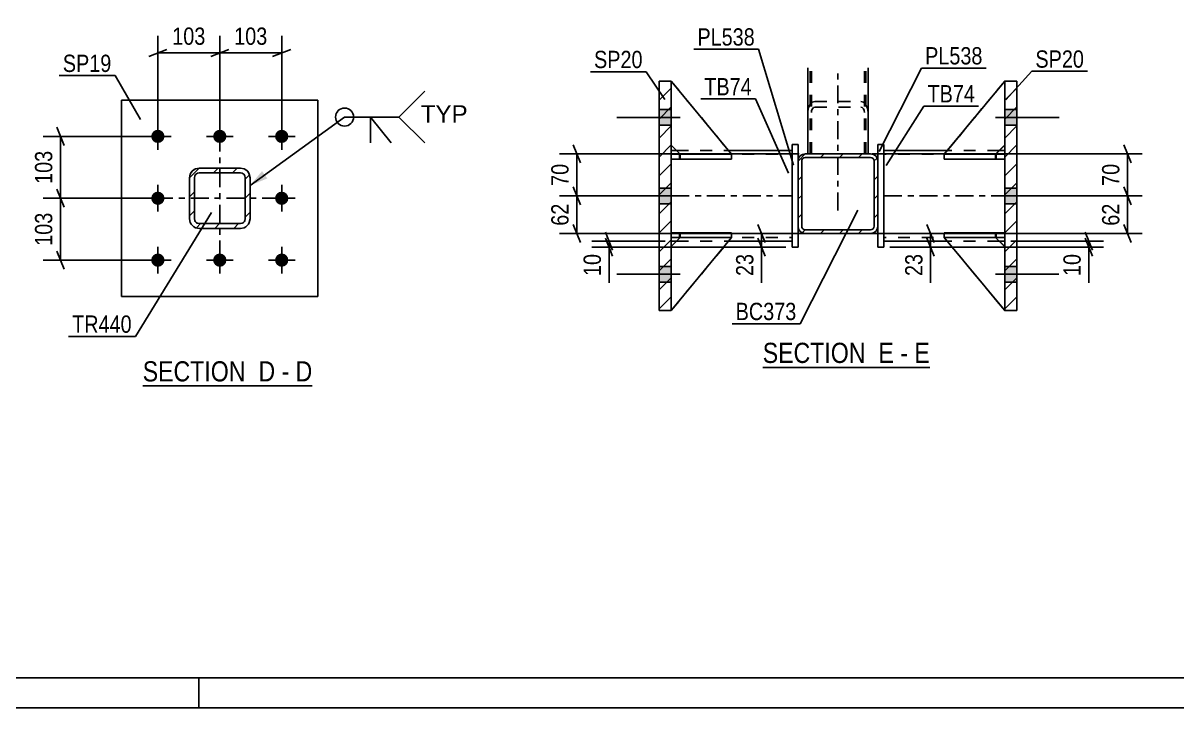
# Model space of a CAD drawing. Header units: millimetres. Extents: x -86 to 755, y -421 to 173.
# Drawn here: x 95.8 to 286.8, y -420.5 to -307.1 of the extents above; entities that cross this region are included whole.
import ezdxf

# ---------------------------------------------------------------- set-up
doc = ezdxf.new("R2010")
doc.units = ezdxf.units.MM
doc.linetypes.add('DXK_LINE_DOT2', pattern=[3.9198, 1.9599, -1.9599])
doc.linetypes.add('DXK_LINE_DOT3', pattern=[5.9187, 2.979, -0.9799, 0.9799, -0.9799])
doc.styles.add('Arial', font='ARIAL.TTF', dxfattribs={"height": 0.2})
doc.styles.add('Arial Narrow', font='ARIALN.TTF', dxfattribs={"height": 0.2})

# ---------------------------------------------------------------- blocks, each defined once
blk = doc.blocks.new('Unknown-814409347-18 - 1250')
at = {"color": 6, "linetype": 'Continuous'}
blk.add_line((218.25, -364.12), (245.89, -364.12), dxfattribs=at)
at = {"color": 0, "linetype": 'Continuous'}
for points in [[(236.35, -363.37), (236.35, -359.87), (218.25, -359.87), (218.25, -363.37)], [(239.96, -363.37), (239.96, -359.87), (237.4, -359.87), (237.4, -363.37)], [(242.29, -363.37), (242.29, -359.87), (241.01, -359.87), (241.01, -363.37)], [(245.89, -363.37), (245.89, -359.87), (243.34, -359.87), (243.34, -363.37)]]:
    blk.add_wipeout(points, dxfattribs=at)
at = {"color": 7, "linetype": 'Continuous', "style": 'Arial Narrow'}
for s, p in [('SECTION ', (218.25, -363.37)), ('E', (237.4, -363.37)), ('E', (243.34, -363.37)), ('-', (241.01, -363.37))]:
    blk.add_text(s, height=3.34, dxfattribs=at).set_placement(p)
blk = doc.blocks.new('Unknown-814409347-1133')
at = {"color": 5, "linetype": 'Continuous'}
for p, q in [((-81.11, -415.52), (749.89, -415.52)), ((124.89, -420.52), (124.89, -415.52)), ((-86.11, -420.52), (754.89, -420.52))]:
    blk.add_line(p, q, dxfattribs=at)
blk = doc.blocks.new('Unknown-814409347-16 - 1599')
at = {"color": 6, "linetype": 'Continuous'}
blk.add_line((115.62, -367.18), (143.69, -367.18), dxfattribs=at)
at = {"color": 0, "linetype": 'Continuous'}
for points in [[(133.73, -366.43), (133.73, -362.93), (115.62, -362.93), (115.62, -366.43)], [(137.55, -366.43), (137.55, -362.93), (134.78, -362.93), (134.78, -366.43)], [(139.87, -366.43), (139.87, -362.93), (138.6, -362.93), (138.6, -366.43)], [(143.69, -366.43), (143.69, -362.93), (140.92, -362.93), (140.92, -366.43)]]:
    blk.add_wipeout(points, dxfattribs=at)
at = {"color": 7, "linetype": 'Continuous', "style": 'Arial Narrow'}
for s, p in [('SECTION ', (115.62, -366.43)), ('D', (134.78, -366.43)), ('D', (140.92, -366.43)), ('-', (138.6, -366.43))]:
    blk.add_text(s, height=3.34, dxfattribs=at).set_placement(p)
blk = doc.blocks.new('Part-814409347-1317 - 1250')
at = {"color": 2, "linetype": 'Continuous'}
for p, q in [((237.3, -327.19), (238.3, -327.19)), ((237.3, -329.93), (237.3, -327.19)), ((238.3, -344.19), (238.3, -327.19)), ((237.3, -344.19), (237.3, -340.73)), ((237.3, -344.19), (238.3, -344.19))]:
    blk.add_line(p, q, dxfattribs=at)
at = {"color": 7, "linetype": 'DXK_LINE_DOT2'}
for p, q in [((237.3, -327.19), (238.3, -327.19)), ((237.3, -340.73), (237.3, -329.93)), ((237.3, -344.19), (238.3, -344.19))]:
    blk.add_line(p, q, dxfattribs=at)
blk = doc.blocks.new('Part-814409347-1333 - 1250')
at = {"color": 7, "linetype": 'DXK_LINE_DOT2'}
for p, q in [((248.3, -329.59), (248.3, -328.79)), ((248.3, -328.79), (256.8, -328.79)), ((258.3, -328.79), (248.3, -328.79)), ((256.8, -329.59), (248.3, -329.59)), ((248.3, -329.59), (258.3, -329.59)), ((256.8, -329.59), (256.8, -328.79)), ((256.8, -328.79), (258.3, -328.79)), ((258.3, -329.59), (256.8, -329.59)), ((258.3, -329.59), (258.3, -328.79)), ((258.3, -329.59), (258.3, -328.79)), ((258.3, -328.79), (258.3, -328.79)), ((258.3, -329.59), (258.3, -329.59))]:
    blk.add_line(p, q, dxfattribs=at)
blk = doc.blocks.new('Part-814409347-1255 - 1250')
at = {"color": 7, "linetype": 'DXK_LINE_DOT2'}
for p, q in [((225.7, -328.73), (225.7, -314.48)), ((226.1, -328.73), (226.1, -314.48)), ((235.3, -328.73), (235.3, -314.48)), ((235.7, -314.48), (235.7, -328.73)), ((235.7, -328.73), (225.7, -328.73))]:
    blk.add_line(p, q, dxfattribs=at)
at = {"color": 7, "linetype": 'DXK_LINE_DOT3'}
blk.add_line((230.7, -338.12), (230.7, -314.48), dxfattribs=at)
blk = doc.blocks.new('Part-814409347-1335 - 1250')
at = {"linetype": 'Continuous'}
h = blk.add_hatch(dxfattribs=at)
h.set_pattern_fill('', scale=0.7, style=0, pattern_type=0)
h.set_pattern_definition([(45, (256.906, -328.7855), (-1.5715, 1.5715), [])])
h.paths.add_polyline_path([(258.3, -328.79), (256.91, -328.79), (256.91, -329.59), (258.3, -329.59)])
at = {"color": 2, "linetype": 'Continuous'}
for p, q in [((248.3, -328.79), (248.3, -328.79)), ((248.3, -328.79), (248.3, -329.59)), ((248.3, -329.59), (256.91, -329.59)), ((256.91, -328.79), (249.54, -328.79)), ((258.3, -328.79), (256.91, -328.79)), ((256.91, -328.79), (256.91, -329.59)), ((256.91, -329.59), (258.3, -329.59)), ((258.3, -328.79), (258.3, -328.79)), ((258.3, -329.59), (258.3, -328.79)), ((258.3, -329.59), (258.3, -329.59))]:
    blk.add_line(p, q, dxfattribs=at)
at = {"color": 7, "linetype": 'DXK_LINE_DOT2'}
for p, q in [((249.54, -328.79), (248.3, -328.79)), ((256.8, -328.79), (248.3, -328.79)), ((248.3, -329.59), (258.3, -329.59)), ((256.8, -329.59), (256.8, -328.79)), ((258.3, -328.79), (256.8, -328.79)), ((258.3, -329.59), (258.3, -328.79))]:
    blk.add_line(p, q, dxfattribs=at)
blk = doc.blocks.new('Part-814409347-1256 - 1250')
at = {"color": 2, "linetype": 'Continuous'}
for p, q in [((225.7, -328.73), (225.7, -314.48)), ((235.7, -328.73), (235.7, -314.48))]:
    blk.add_line(p, q, dxfattribs=at)
at = {"color": 7, "linetype": 'DXK_LINE_DOT2'}
for p, q in [((226.3, -328.73), (226.3, -314.48)), ((235.1, -328.73), (235.1, -314.48)), ((225.79, -321.2), (226.05, -320.6)), ((226.05, -320.6), (226.44, -320.19)), ((226.44, -320.19), (226.9, -320.05)), ((226.9, -320.05), (234.5, -320.05)), ((234.5, -320.05), (234.95, -320.19)), ((234.95, -320.19), (235.34, -320.6)), ((235.34, -320.6), (235.6, -321.2)), ((225.7, -321.91), (225.79, -321.2)), ((226.34, -321.56), (226.3, -321.91)), ((226.47, -321.25), (226.34, -321.56)), ((226.67, -321.05), (226.47, -321.25)), ((226.9, -320.98), (226.67, -321.05)), ((226.9, -320.98), (234.5, -320.98)), ((234.73, -321.05), (234.5, -320.98)), ((234.92, -321.25), (234.73, -321.05)), ((235.05, -321.56), (234.92, -321.25)), ((235.1, -321.91), (235.05, -321.56)), ((235.6, -321.2), (235.7, -321.91)), ((235.7, -328.73), (225.7, -328.73))]:
    blk.add_line(p, q, dxfattribs=at)
blk = doc.blocks.new('Part-814409347-1339 - 1250')
at = {"color": 7, "linetype": 'DXK_LINE_DOT2'}
for p, q in [((203.1, -327.3), (203.1, -316.69)), ((203.1, -316.69), (213.1, -328.8)), ((203.1, -316.69), (213.1, -328.8)), ((204.6, -328.8), (203.1, -327.3)), ((204.6, -328.8), (203.1, -327.3)), ((213.1, -328.8), (204.6, -328.8)), ((204.6, -328.8), (204.6, -328.8)), ((204.6, -328.8), (213.1, -328.8)), ((213.1, -328.8), (213.1, -328.8))]:
    blk.add_line(p, q, dxfattribs=at)
blk = doc.blocks.new('Bolt-814409347-1441 - 1250')
at = {"linetype": 'Continuous'}
for points in [[(203.1, -323.99), (203.1, -321.39), (201.1, -321.39), (201.1, -323.99)], [(203.1, -323.99), (203.1, -321.39), (201.1, -321.39), (201.1, -323.99)], [(203.1, -323.99), (203.1, -321.39), (201.1, -321.39), (201.1, -323.99)], [(203.1, -336.99), (203.1, -334.39), (201.1, -334.39), (201.1, -336.99)], [(203.1, -336.99), (203.1, -334.39), (201.1, -334.39), (201.1, -336.99)], [(203.1, -349.99), (203.1, -347.39), (201.1, -347.39), (201.1, -349.99)], [(203.1, -349.99), (203.1, -347.39), (201.1, -347.39), (201.1, -349.99)], [(203.1, -349.99), (203.1, -347.39), (201.1, -347.39), (201.1, -349.99)]]:
    blk.add_hatch(color=1, dxfattribs=at).paths.add_polyline_path(points)
at = {"color": 1, "linetype": 'Continuous'}
for p, q in [((204.6, -322.69), (194.1, -322.69)), ((204.6, -322.69), (194.1, -322.69)), ((204.6, -322.69), (194.1, -322.69)), ((203.1, -321.39), (201.1, -321.39)), ((203.1, -321.39), (201.1, -321.39)), ((203.1, -321.39), (201.1, -321.39)), ((203.1, -323.99), (201.1, -323.99)), ((203.1, -323.99), (201.1, -323.99)), ((203.1, -323.99), (201.1, -323.99)), ((204.6, -335.69), (194.1, -335.69)), ((204.6, -335.69), (194.1, -335.69)), ((203.1, -334.39), (201.1, -334.39)), ((203.1, -334.39), (201.1, -334.39)), ((203.1, -336.99), (201.1, -336.99)), ((203.1, -336.99), (201.1, -336.99)), ((203.1, -347.39), (201.1, -347.39)), ((203.1, -347.39), (201.1, -347.39)), ((203.1, -347.39), (201.1, -347.39)), ((204.6, -348.69), (194.1, -348.69)), ((204.6, -348.69), (194.1, -348.69)), ((204.6, -348.69), (194.1, -348.69)), ((203.1, -349.99), (201.1, -349.99)), ((203.1, -349.99), (201.1, -349.99)), ((203.1, -349.99), (201.1, -349.99))]:
    blk.add_line(p, q, dxfattribs=at)
blk = doc.blocks.new('Part-814409347-1281 - 1250')
at = {"linetype": 'Continuous'}
h = blk.add_hatch(dxfattribs=at)
h.set_pattern_fill('', scale=0.7, style=0, pattern_type=0)
h.set_pattern_definition([(45, (225.2954, -328.7271), (-1.57154, 1.57154), [])])
h.paths.add_polyline_path([(236.1, -328.73), (225.3, -328.73), (224.84, -328.82), (224.45, -329.08), (224.19, -329.47), (224.1, -329.93), (224.1, -340.73), (224.19, -341.19), (224.45, -341.58), (224.84, -341.84), (225.3, -341.93), (236.1, -341.93), (236.55, -341.84), (236.94, -341.58), (237.2, -341.19), (237.3, -340.73), (237.3, -329.93), (237.2, -329.47), (236.94, -329.08), (236.55, -328.82)])
h.paths.add_polyline_path([(236.65, -329.7), (236.7, -329.93), (236.7, -340.73), (236.65, -340.96), (236.52, -341.15), (236.33, -341.28), (236.1, -341.33), (225.3, -341.33), (225.07, -341.28), (224.87, -341.15), (224.74, -340.96), (224.7, -340.73), (224.7, -329.93), (224.74, -329.7), (224.87, -329.5), (225.07, -329.37), (225.3, -329.33), (236.1, -329.33), (236.33, -329.37), (236.52, -329.5)])
at = {"color": 2, "linetype": 'Continuous'}
for p, q in [((224.19, -329.47), (224.1, -329.93)), ((224.1, -340.73), (224.1, -329.93)), ((224.7, -329.93), (224.74, -329.7)), ((224.7, -340.73), (224.7, -329.93)), ((224.74, -329.7), (224.87, -329.5)), ((225.3, -328.73), (224.84, -328.82)), ((224.87, -329.5), (225.07, -329.37)), ((225.07, -329.37), (225.3, -329.33)), ((225.3, -328.73), (236.1, -328.73)), ((225.3, -329.33), (236.1, -329.33)), ((236.55, -328.82), (236.1, -328.73)), ((236.1, -329.33), (236.33, -329.37)), ((236.33, -329.37), (236.52, -329.5)), ((236.52, -329.5), (236.65, -329.7)), ((236.65, -329.7), (236.7, -329.93)), ((236.7, -340.73), (236.7, -329.93)), ((237.3, -329.93), (237.2, -329.47)), ((237.3, -340.73), (237.3, -329.93)), ((224.1, -340.73), (224.19, -341.19)), ((224.74, -340.96), (224.7, -340.73)), ((224.87, -341.15), (224.74, -340.96)), ((224.84, -341.84), (225.3, -341.93)), ((225.07, -341.28), (224.87, -341.15)), ((225.3, -341.33), (225.07, -341.28)), ((225.3, -341.33), (236.1, -341.33)), ((236.33, -341.28), (236.1, -341.33)), ((236.1, -341.93), (236.55, -341.84)), ((236.52, -341.15), (236.33, -341.28)), ((236.65, -340.96), (236.52, -341.15)), ((236.7, -340.73), (236.65, -340.96)), ((237.2, -341.19), (237.3, -340.73)), ((225.3, -341.93), (236.1, -341.93))]:
    blk.add_line(p, q, dxfattribs=at)
at = {"color": 7, "linetype": 'DXK_LINE_DOT3'}
blk.add_line((230.7, -335.33), (230.7, -335.33), dxfattribs=at)
at = {"color": 2, "linetype": 'Continuous'}
for centre, start, end in [((225.3, -329.93), 112.5, 157.5), ((236.1, -329.93), 22.5, 67.5), ((225.3, -340.73), 202.5, 247.5), ((236.1, -340.73), 292.5, 337.5)]:
    blk.add_arc(centre, 1.2, start, end, dxfattribs=at)
blk = doc.blocks.new('Part-814409347-1302 - 1250')
at = {"color": 2, "linetype": 'Continuous'}
for p, q in [((248.8, -328.19), (238.3, -328.19)), ((258.3, -328.19), (257.4, -328.19)), ((248.79, -343.19), (238.3, -343.19)), ((258.3, -343.19), (257.39, -343.19))]:
    blk.add_line(p, q, dxfattribs=at)
at = {"color": 7, "linetype": 'DXK_LINE_DOT2'}
for p, q in [((238.3, -343.19), (238.3, -328.19)), ((257.4, -328.19), (248.8, -328.19)), ((258.3, -328.19), (258.3, -343.19)), ((258.3, -328.79), (238.3, -328.79)), ((258.3, -342.59), (238.3, -342.59)), ((257.39, -343.19), (248.79, -343.19))]:
    blk.add_line(p, q, dxfattribs=at)
at = {"color": 7, "linetype": 'DXK_LINE_DOT3'}
blk.add_line((238.3, -335.69), (258.3, -335.69), dxfattribs=at)
blk = doc.blocks.new('Part-814409347-1322 - 1250')
at = {"color": 2, "linetype": 'Continuous'}
for p, q in [((223.1, -327.19), (224.1, -327.19)), ((223.1, -327.19), (223.1, -344.19)), ((224.1, -329.93), (224.1, -327.19)), ((224.1, -344.19), (224.1, -340.73)), ((223.1, -344.19), (224.1, -344.19))]:
    blk.add_line(p, q, dxfattribs=at)
at = {"color": 7, "linetype": 'DXK_LINE_DOT2'}
for p, q in [((223.1, -327.19), (224.1, -327.19)), ((224.1, -340.73), (224.1, -329.93)), ((223.1, -344.19), (224.1, -344.19))]:
    blk.add_line(p, q, dxfattribs=at)
blk = doc.blocks.new('Part-814409347-1327 - 1250')
at = {"color": 2, "linetype": 'Continuous'}
for p, q in [((203.1, -328.19), (203.99, -328.19)), ((212.59, -328.19), (223.1, -328.19)), ((203.1, -343.19), (204, -343.19)), ((212.61, -343.19), (223.1, -343.19))]:
    blk.add_line(p, q, dxfattribs=at)
at = {"color": 7, "linetype": 'DXK_LINE_DOT2'}
for p, q in [((203.1, -343.19), (203.1, -328.19)), ((203.99, -328.19), (212.59, -328.19)), ((223.1, -343.19), (223.1, -328.19)), ((203.1, -328.79), (223.1, -328.79)), ((203.1, -342.59), (223.1, -342.59)), ((204, -343.19), (212.61, -343.19))]:
    blk.add_line(p, q, dxfattribs=at)
at = {"color": 7, "linetype": 'DXK_LINE_DOT3'}
blk.add_line((203.1, -335.69), (223.1, -335.69), dxfattribs=at)
blk = doc.blocks.new('Part-814409347-1328 - 1250')
at = {"color": 2, "linetype": 'Continuous'}
for p, q in [((248.3, -342.6), (248.3, -342.6)), ((256.8, -342.6), (248.3, -342.6)), ((258.3, -354.69), (248.3, -342.6)), ((256.8, -342.6), (256.8, -342.6)), ((256.8, -342.6), (258.3, -344.1))]:
    blk.add_line(p, q, dxfattribs=at)
at = {"color": 7, "linetype": 'DXK_LINE_DOT2'}
for p, q in [((248.3, -342.6), (256.8, -342.6)), ((258.3, -354.69), (248.3, -342.6)), ((256.8, -342.6), (258.3, -344.1)), ((258.3, -344.1), (258.3, -354.69))]:
    blk.add_line(p, q, dxfattribs=at)
blk = doc.blocks.new('Part-814409347-1329 - 1250')
at = {"color": 7, "linetype": 'DXK_LINE_DOT2'}
for p, q in [((248.3, -342.6), (256.8, -342.6)), ((258.3, -354.69), (248.3, -342.6)), ((248.3, -342.6), (248.3, -342.6)), ((256.8, -342.6), (248.3, -342.6)), ((248.3, -342.6), (258.3, -354.69)), ((256.8, -342.6), (258.3, -344.1)), ((256.8, -342.6), (256.8, -342.6)), ((258.3, -344.1), (256.8, -342.6)), ((258.3, -344.1), (258.3, -354.69))]:
    blk.add_line(p, q, dxfattribs=at)
blk = doc.blocks.new('Part-814409347-1330 - 1250')
at = {"color": 2, "linetype": 'Continuous'}
for p, q in [((258.3, -316.69), (248.3, -328.8)), ((258.3, -316.69), (258.3, -316.69)), ((258.3, -316.69), (258.3, -316.69)), ((256.81, -328.79), (258.3, -327.3)), ((249.54, -328.8), (248.3, -328.8)), ((248.3, -328.8), (248.3, -328.8))]:
    blk.add_line(p, q, dxfattribs=at)
at = {"color": 7, "linetype": 'DXK_LINE_DOT2'}
for p, q in [((258.3, -316.69), (248.3, -328.8)), ((258.3, -327.3), (258.3, -316.69)), ((256.8, -328.8), (258.3, -327.3)), ((256.8, -328.8), (248.3, -328.8)), ((256.8, -328.8), (249.54, -328.8)), ((256.8, -328.8), (256.81, -328.79)), ((256.8, -328.8), (256.8, -328.8))]:
    blk.add_line(p, q, dxfattribs=at)
blk = doc.blocks.new('Part-814409347-1331 - 1250')
at = {"color": 7, "linetype": 'DXK_LINE_DOT2'}
for p, q in [((258.3, -316.69), (248.3, -328.8)), ((248.3, -328.8), (258.3, -316.69)), ((258.3, -327.3), (258.3, -316.69)), ((256.8, -328.8), (258.3, -327.3)), ((256.8, -328.8), (258.3, -327.3)), ((248.3, -328.8), (256.8, -328.8)), ((248.3, -328.8), (248.3, -328.8)), ((256.8, -328.8), (248.3, -328.8)), ((256.8, -328.8), (256.8, -328.8))]:
    blk.add_line(p, q, dxfattribs=at)
blk = doc.blocks.new('Part-814409347-1332 - 1250')
at = {"color": 7, "linetype": 'DXK_LINE_DOT2'}
for p, q in [((248.3, -342.59), (248.3, -341.79)), ((248.3, -341.79), (256.8, -341.79)), ((258.3, -341.79), (248.3, -341.79)), ((256.8, -342.59), (256.8, -341.79)), ((256.8, -341.79), (258.3, -341.79)), ((258.3, -342.59), (258.3, -341.79)), ((258.3, -342.59), (258.3, -341.79)), ((258.3, -341.79), (258.3, -341.79)), ((256.8, -342.59), (248.3, -342.59)), ((248.3, -342.59), (258.3, -342.59)), ((258.3, -342.59), (256.8, -342.59)), ((258.3, -342.59), (258.3, -342.59))]:
    blk.add_line(p, q, dxfattribs=at)
blk = doc.blocks.new('Part-814409347-1334 - 1250')
at = {"linetype": 'Continuous'}
h = blk.add_hatch(dxfattribs=at)
h.set_pattern_fill('', scale=0.7, style=0, pattern_type=0)
h.set_pattern_definition([(45, (256.906, -341.7855), (-1.5715, 1.5715), [])])
h.paths.add_polyline_path([(258.3, -341.79), (256.91, -341.79), (256.91, -342.59), (258.3, -342.59)])
at = {"color": 2, "linetype": 'Continuous'}
for p, q in [((248.3, -341.79), (256.91, -341.79)), ((248.3, -341.79), (248.3, -342.59)), ((258.3, -341.79), (256.91, -341.79)), ((256.91, -341.79), (256.91, -342.59)), ((258.3, -341.79), (258.3, -341.79)), ((258.3, -342.59), (258.3, -341.79)), ((248.3, -342.59), (256.91, -342.59)), ((256.91, -342.59), (258.3, -342.59)), ((258.3, -342.59), (258.3, -342.59))]:
    blk.add_line(p, q, dxfattribs=at)
at = {"color": 7, "linetype": 'DXK_LINE_DOT2'}
for p, q in [((256.8, -341.79), (248.3, -341.79)), ((256.8, -342.59), (256.8, -341.79)), ((258.3, -341.79), (256.8, -341.79)), ((258.3, -341.79), (258.3, -342.59)), ((248.3, -342.59), (258.3, -342.59))]:
    blk.add_line(p, q, dxfattribs=at)
blk = doc.blocks.new('Part-814409347-1336 - 1250')
at = {"color": 2, "linetype": 'Continuous'}
for p, q in [((204.6, -342.6), (203.1, -344.1)), ((203.1, -354.69), (213.1, -342.6)), ((213.1, -342.6), (204.6, -342.6)), ((204.6, -342.6), (204.6, -342.6)), ((213.1, -342.6), (213.1, -342.6))]:
    blk.add_line(p, q, dxfattribs=at)
at = {"color": 7, "linetype": 'DXK_LINE_DOT2'}
for p, q in [((203.1, -344.1), (204.6, -342.6)), ((203.1, -354.69), (213.1, -342.6)), ((204.6, -342.6), (213.1, -342.6)), ((203.1, -344.1), (203.1, -354.69))]:
    blk.add_line(p, q, dxfattribs=at)
blk = doc.blocks.new('Part-814409347-1337 - 1250')
at = {"color": 7, "linetype": 'DXK_LINE_DOT2'}
for p, q in [((204.6, -342.6), (203.1, -344.1)), ((203.1, -354.69), (213.1, -342.6)), ((203.1, -344.1), (204.6, -342.6)), ((203.1, -354.69), (213.1, -342.6)), ((213.1, -342.6), (204.6, -342.6)), ((204.6, -342.6), (204.6, -342.6)), ((204.6, -342.6), (213.1, -342.6)), ((213.1, -342.6), (213.1, -342.6)), ((203.1, -344.1), (203.1, -354.69))]:
    blk.add_line(p, q, dxfattribs=at)
blk = doc.blocks.new('Part-814409347-1338 - 1250')
at = {"color": 2, "linetype": 'Continuous'}
for p, q in [((203.1, -316.69), (203.1, -316.69)), ((203.1, -316.69), (203.1, -316.69)), ((213.1, -328.8), (203.1, -316.69)), ((204.59, -328.79), (203.1, -327.3)), ((211.85, -328.8), (213.1, -328.8)), ((213.1, -328.8), (213.1, -328.8))]:
    blk.add_line(p, q, dxfattribs=at)
at = {"color": 7, "linetype": 'DXK_LINE_DOT2'}
for p, q in [((203.1, -327.3), (203.1, -316.69)), ((203.1, -316.69), (213.1, -328.8)), ((204.6, -328.8), (203.1, -327.3)), ((204.6, -328.8), (204.59, -328.79)), ((213.1, -328.8), (204.6, -328.8)), ((204.6, -328.8), (204.6, -328.8)), ((204.6, -328.8), (211.85, -328.8))]:
    blk.add_line(p, q, dxfattribs=at)
blk = doc.blocks.new('Part-814409347-1340 - 1250')
at = {"color": 7, "linetype": 'DXK_LINE_DOT2'}
for p, q in [((203.09, -341.79), (204.59, -341.79)), ((203.1, -341.79), (203.09, -341.79)), ((203.09, -341.79), (203.09, -342.59)), ((213.09, -341.79), (203.1, -341.79)), ((203.1, -341.79), (203.1, -342.59)), ((204.59, -341.79), (213.09, -341.79)), ((204.59, -341.79), (204.59, -342.59)), ((213.09, -341.79), (213.09, -342.59)), ((204.59, -342.59), (203.09, -342.59)), ((203.1, -342.59), (203.09, -342.59)), ((203.1, -342.59), (213.09, -342.59)), ((213.09, -342.59), (204.59, -342.59))]:
    blk.add_line(p, q, dxfattribs=at)
blk = doc.blocks.new('Part-814409347-1341 - 1250')
at = {"color": 7, "linetype": 'DXK_LINE_DOT2'}
for p, q in [((203.09, -328.79), (204.59, -328.79)), ((203.1, -328.79), (203.09, -328.79)), ((203.09, -328.79), (203.09, -329.59)), ((204.59, -329.59), (203.09, -329.59)), ((203.1, -329.59), (203.09, -329.59)), ((212.86, -328.79), (203.1, -328.79)), ((203.1, -328.79), (203.1, -329.59)), ((203.1, -329.59), (213.09, -329.59)), ((204.59, -328.79), (213.09, -328.79)), ((204.59, -328.79), (204.59, -329.59)), ((213.09, -329.59), (204.59, -329.59)), ((213.09, -328.79), (213.09, -329.59))]:
    blk.add_line(p, q, dxfattribs=at)
blk = doc.blocks.new('Part-814409347-1342 - 1250')
at = {"linetype": 'Continuous'}
h = blk.add_hatch(dxfattribs=at)
h.set_pattern_fill('', scale=0.7, style=0, pattern_type=0)
h.set_pattern_definition([(45, (203.0946, -341.7854), (-1.5715, 1.5715), [])])
h.paths.add_polyline_path([(204.48, -341.79), (203.09, -341.79), (203.09, -342.59), (204.48, -342.59)])
at = {"color": 2, "linetype": 'Continuous'}
for p, q in [((203.09, -341.79), (203.09, -341.79)), ((203.09, -341.79), (204.48, -341.79)), ((203.09, -342.59), (203.09, -341.79)), ((213.09, -341.79), (204.48, -341.79)), ((204.48, -341.79), (204.48, -342.59)), ((213.09, -342.59), (213.09, -341.79)), ((203.09, -342.59), (203.09, -342.59)), ((204.48, -342.59), (203.09, -342.59)), ((213.09, -342.59), (204.48, -342.59))]:
    blk.add_line(p, q, dxfattribs=at)
at = {"color": 7, "linetype": 'DXK_LINE_DOT2'}
for p, q in [((213.09, -341.79), (203.09, -341.79)), ((203.09, -342.59), (203.09, -341.79)), ((204.59, -342.59), (204.59, -341.79)), ((203.09, -342.59), (204.59, -342.59)), ((204.59, -342.59), (213.09, -342.59))]:
    blk.add_line(p, q, dxfattribs=at)
blk = doc.blocks.new('Part-814409347-1343 - 1250')
at = {"linetype": 'Continuous'}
h = blk.add_hatch(dxfattribs=at)
h.set_pattern_fill('', scale=0.7, style=0, pattern_type=0)
h.set_pattern_definition([(45, (203.0946, -328.7854), (-1.5715, 1.5715), [])])
h.paths.add_polyline_path([(204.48, -328.79), (203.09, -328.79), (203.09, -329.59), (204.48, -329.59)])
at = {"color": 2, "linetype": 'Continuous'}
for p, q in [((203.09, -328.79), (203.09, -328.79)), ((203.09, -328.79), (204.48, -328.79)), ((203.09, -329.59), (203.09, -328.79)), ((203.09, -329.59), (203.09, -329.59)), ((204.48, -329.59), (203.09, -329.59)), ((204.48, -328.79), (211.85, -328.79)), ((204.48, -328.79), (204.48, -329.59)), ((213.09, -329.59), (204.48, -329.59)), ((213.09, -328.79), (213.09, -328.79)), ((213.09, -329.59), (213.09, -328.79))]:
    blk.add_line(p, q, dxfattribs=at)
at = {"color": 7, "linetype": 'DXK_LINE_DOT2'}
for p, q in [((204.59, -328.79), (203.09, -328.79)), ((203.09, -329.59), (203.09, -328.79)), ((203.09, -329.59), (204.59, -329.59)), ((204.59, -329.59), (204.59, -328.79)), ((204.59, -328.79), (213.09, -328.79)), ((204.59, -329.59), (213.09, -329.59))]:
    blk.add_line(p, q, dxfattribs=at)
blk = doc.blocks.new('Part-814409347-1358 - 1250')
at = {"linetype": 'Continuous'}
h = blk.add_hatch(dxfattribs=at)
h.set_pattern_fill('', scale=0.7, style=0, pattern_type=0)
h.set_pattern_definition([(45, (258.2958, -316.6877), (-1.57154, 1.57154), [])])
h.paths.add_polyline_path([(260.3, -316.69), (258.3, -316.69), (258.3, -354.69), (260.3, -354.69)])
at = {"color": 2, "linetype": 'Continuous'}
for p, q in [((258.3, -316.69), (258.3, -316.69)), ((260.3, -316.69), (258.3, -316.69)), ((258.3, -316.69), (258.3, -354.69)), ((260.3, -316.69), (260.3, -316.69)), ((260.3, -354.69), (260.3, -316.69)), ((258.3, -354.69), (258.3, -354.69)), ((258.3, -354.69), (260.3, -354.69)), ((260.3, -354.69), (260.3, -354.69))]:
    blk.add_line(p, q, dxfattribs=at)
at = {"color": 7, "linetype": 'DXK_LINE_DOT2'}
for p, q in [((260.3, -316.69), (258.3, -316.69)), ((258.3, -354.69), (258.3, -316.69)), ((260.3, -354.69), (260.3, -316.69)), ((260.3, -354.69), (258.3, -354.69))]:
    blk.add_line(p, q, dxfattribs=at)
blk = doc.blocks.new('Part-814409347-1363 - 1250')
at = {"linetype": 'Continuous'}
h = blk.add_hatch(dxfattribs=at)
h.set_pattern_fill('', scale=0.7, style=0, pattern_type=0)
h.set_pattern_definition([(45, (201.0954, -316.6877), (-1.57154, 1.57154), [])])
h.paths.add_polyline_path([(203.1, -316.69), (201.1, -316.69), (201.1, -354.69), (203.1, -354.69)])
at = {"color": 2, "linetype": 'Continuous'}
for p, q in [((201.1, -316.69), (201.1, -316.69)), ((203.1, -316.69), (201.1, -316.69)), ((201.1, -316.69), (201.1, -354.69)), ((203.1, -316.69), (203.1, -316.69)), ((203.1, -354.69), (203.1, -316.69)), ((201.1, -354.69), (201.1, -354.69)), ((201.1, -354.69), (203.1, -354.69)), ((203.1, -354.69), (203.1, -354.69))]:
    blk.add_line(p, q, dxfattribs=at)
at = {"color": 7, "linetype": 'DXK_LINE_DOT2'}
for p, q in [((203.1, -316.69), (201.1, -316.69)), ((201.1, -354.69), (201.1, -316.69)), ((203.1, -354.69), (203.1, -316.69)), ((203.1, -354.69), (201.1, -354.69))]:
    blk.add_line(p, q, dxfattribs=at)
blk = doc.blocks.new('Bolt-814409347-1440 - 1250')
at = {"linetype": 'Continuous'}
for points in [[(260.3, -323.99), (260.3, -321.39), (258.3, -321.39), (258.3, -323.99)], [(260.3, -323.99), (260.3, -321.39), (258.3, -321.39), (258.3, -323.99)], [(260.3, -323.99), (260.3, -321.39), (258.3, -321.39), (258.3, -323.99)], [(260.3, -336.99), (260.3, -334.39), (258.3, -334.39), (258.3, -336.99)], [(260.3, -336.99), (260.3, -334.39), (258.3, -334.39), (258.3, -336.99)], [(260.3, -349.99), (260.3, -347.39), (258.3, -347.39), (258.3, -349.99)], [(260.3, -349.99), (260.3, -347.39), (258.3, -347.39), (258.3, -349.99)], [(260.3, -349.99), (260.3, -347.39), (258.3, -347.39), (258.3, -349.99)]]:
    blk.add_hatch(color=1, dxfattribs=at).paths.add_polyline_path(points)
at = {"color": 1, "linetype": 'Continuous'}
for p, q in [((256.8, -322.69), (267.3, -322.69)), ((256.8, -322.69), (267.3, -322.69)), ((256.8, -322.69), (267.3, -322.69)), ((258.3, -321.39), (260.3, -321.39)), ((258.3, -321.39), (260.3, -321.39)), ((258.3, -321.39), (260.3, -321.39)), ((258.3, -323.99), (260.3, -323.99)), ((258.3, -323.99), (260.3, -323.99)), ((258.3, -323.99), (260.3, -323.99)), ((256.8, -335.69), (267.3, -335.69)), ((256.8, -335.69), (267.3, -335.69)), ((258.3, -334.39), (260.3, -334.39)), ((258.3, -334.39), (260.3, -334.39)), ((258.3, -336.99), (260.3, -336.99)), ((258.3, -336.99), (260.3, -336.99)), ((258.3, -347.39), (260.3, -347.39)), ((258.3, -347.39), (260.3, -347.39)), ((258.3, -347.39), (260.3, -347.39)), ((256.8, -348.69), (267.3, -348.69)), ((256.8, -348.69), (267.3, -348.69)), ((256.8, -348.69), (267.3, -348.69)), ((258.3, -349.99), (260.3, -349.99)), ((258.3, -349.99), (260.3, -349.99)), ((258.3, -349.99), (260.3, -349.99))]:
    blk.add_line(p, q, dxfattribs=at)
blk = doc.blocks.new('Part-814409347-1617 - 1599')
at = {"color": 2, "linetype": 'Continuous'}
for p, q in [((144.63, -319.84), (112.13, -319.84)), ((112.13, -319.84), (112.13, -352.34)), ((144.63, -352.34), (144.63, -319.84)), ((112.13, -352.34), (144.63, -352.34))]:
    blk.add_line(p, q, dxfattribs=at)
blk = doc.blocks.new('Bolt-814409347-1695 - 1599')
at = {"linetype": 'Continuous'}
for points in [[(118.13, -326.94, -1), (118.13, -324.74, -1)], [(128.38, -326.94, -1), (128.38, -324.74, -1)], [(138.63, -326.94, -1), (138.63, -324.74, -1)], [(118.13, -337.19, -1), (118.13, -334.99, -1)], [(138.63, -337.19, -1), (138.63, -334.99, -1)], [(118.13, -347.44, -1), (118.13, -345.24, -1)], [(128.38, -347.44, -1), (128.38, -345.24, -1)], [(138.63, -347.44, -1), (138.63, -345.24, -1)]]:
    blk.add_hatch(color=1, dxfattribs=at).paths.add_polyline_path(points)
at = {"color": 1, "linetype": 'Continuous'}
for p, q in [((118.13, -328.04), (118.13, -323.64)), ((128.38, -328.04), (128.38, -323.64)), ((138.63, -328.04), (138.63, -323.64)), ((120.33, -325.84), (115.93, -325.84)), ((130.58, -325.84), (126.18, -325.84)), ((140.83, -325.84), (136.43, -325.84)), ((118.13, -338.29), (118.13, -333.89)), ((138.63, -338.29), (138.63, -333.89)), ((120.33, -336.09), (115.93, -336.09)), ((140.83, -336.09), (136.43, -336.09)), ((118.13, -348.54), (118.13, -344.14)), ((128.38, -348.54), (128.38, -344.14)), ((138.63, -348.54), (138.63, -344.14)), ((120.33, -346.34), (115.93, -346.34)), ((130.58, -346.34), (126.18, -346.34)), ((140.83, -346.34), (136.43, -346.34))]:
    blk.add_line(p, q, dxfattribs=at)
blk = doc.blocks.new('Part-814409347-1722 - 1599')
at = {"linetype": 'Continuous'}
h = blk.add_hatch(dxfattribs=at)
h.set_pattern_fill('', scale=0.7, style=0, pattern_type=0)
h.set_pattern_definition([(45, (124.9818, -331.0895), (-1.57154, 1.57154), [])])
h.paths.add_polyline_path([(131.78, -331.09), (124.98, -331.09), (124.37, -331.21), (123.85, -331.56), (123.5, -332.08), (123.38, -332.69), (123.38, -339.49), (123.5, -340.1), (123.85, -340.62), (124.37, -340.97), (124.98, -341.09), (131.78, -341.09), (132.39, -340.97), (132.91, -340.62), (133.26, -340.1), (133.38, -339.49), (133.38, -332.69), (133.26, -332.08), (132.91, -331.56), (132.39, -331.21)])
h.paths.add_polyline_path([(132.52, -332.38), (132.58, -332.69), (132.58, -339.49), (132.52, -339.8), (132.35, -340.06), (132.09, -340.23), (131.78, -340.29), (124.98, -340.29), (124.68, -340.23), (124.42, -340.06), (124.24, -339.8), (124.18, -339.49), (124.18, -332.69), (124.24, -332.38), (124.42, -332.12), (124.68, -331.95), (124.98, -331.89), (131.78, -331.89), (132.09, -331.95), (132.35, -332.12)])
at = {"color": 7, "linetype": 'DXK_LINE_DOT3'}
for p, q in [((128.38, -346.09), (128.38, -326.09)), ((138.38, -336.09), (118.38, -336.09))]:
    blk.add_line(p, q, dxfattribs=at)
at = {"color": 7, "linetype": 'DXK_LINE_DOT2'}
for p, q in [((123.38, -332.69), (123.5, -332.08)), ((124.37, -331.21), (124.98, -331.09)), ((124.98, -331.89), (124.68, -331.95)), ((124.98, -331.09), (131.78, -331.09)), ((124.98, -331.89), (131.78, -331.89)), ((131.78, -331.09), (132.39, -331.21)), ((132.09, -331.95), (131.78, -331.89)), ((133.26, -332.08), (133.38, -332.69)), ((123.38, -339.49), (123.38, -332.69)), ((124.24, -332.38), (124.18, -332.69)), ((124.18, -339.49), (124.18, -332.69)), ((132.58, -332.69), (132.52, -332.38)), ((132.58, -339.49), (132.58, -332.69)), ((133.38, -339.49), (133.38, -332.69)), ((123.5, -340.1), (123.38, -339.49)), ((124.18, -339.49), (124.24, -339.8)), ((132.52, -339.8), (132.58, -339.49)), ((133.38, -339.49), (133.26, -340.1)), ((124.98, -341.09), (124.37, -340.97)), ((124.68, -340.23), (124.98, -340.29)), ((124.98, -340.29), (131.78, -340.29)), ((124.98, -341.09), (131.78, -341.09)), ((131.78, -340.29), (132.09, -340.23)), ((132.39, -340.97), (131.78, -341.09))]:
    blk.add_line(p, q, dxfattribs=at)
at = {"color": 2, "linetype": 'Continuous'}
for p, q in [((123.5, -332.08), (123.38, -332.69)), ((124.98, -331.09), (124.37, -331.21)), ((124.68, -331.95), (124.98, -331.89)), ((124.98, -331.09), (131.78, -331.09)), ((124.98, -331.89), (131.78, -331.89)), ((132.39, -331.21), (131.78, -331.09)), ((131.78, -331.89), (132.09, -331.95)), ((133.38, -332.69), (133.26, -332.08)), ((123.38, -339.49), (123.38, -332.69)), ((124.18, -332.69), (124.24, -332.38)), ((124.18, -339.49), (124.18, -332.69)), ((132.52, -332.38), (132.58, -332.69)), ((132.58, -339.49), (132.58, -332.69)), ((133.38, -339.49), (133.38, -332.69)), ((123.38, -339.49), (123.5, -340.1)), ((124.24, -339.8), (124.18, -339.49)), ((132.58, -339.49), (132.52, -339.8)), ((133.26, -340.1), (133.38, -339.49)), ((124.37, -340.97), (124.98, -341.09)), ((124.98, -340.29), (124.68, -340.23)), ((124.98, -340.29), (131.78, -340.29)), ((124.98, -341.09), (131.78, -341.09)), ((132.09, -340.23), (131.78, -340.29)), ((131.78, -341.09), (132.39, -340.97))]:
    blk.add_line(p, q, dxfattribs=at)
at = {"color": 7, "linetype": 'DXK_LINE_DOT2'}
for centre, radius, start, end in [((124.98, -332.69), 1.6, 112.5, 157.5), ((124.98, -332.69), 0.8, 112.5, 157.5), ((131.78, -332.69), 0.8, 22.5, 67.5), ((131.78, -332.69), 1.6, 22.5, 67.5), ((124.98, -339.49), 0.8, 202.5, 247.5), ((131.78, -339.49), 0.8, 292.5, 337.5), ((124.98, -339.49), 1.6, 202.5, 247.5), ((131.78, -339.49), 1.6, 292.5, 337.5)]:
    blk.add_arc(centre, radius, start, end, dxfattribs=at)
at = {"color": 2, "linetype": 'Continuous'}
for centre, radius, start, end in [((124.98, -332.69), 1.6, 112.5, 157.5), ((124.98, -332.69), 0.8, 112.5, 157.5), ((131.78, -332.69), 0.8, 22.5, 67.5), ((131.78, -332.69), 1.6, 22.5, 67.5), ((124.98, -339.49), 0.8, 202.5, 247.5), ((131.78, -339.49), 0.8, 292.5, 337.5), ((124.98, -339.49), 1.6, 202.5, 247.5), ((131.78, -339.49), 1.6, 292.5, 337.5)]:
    blk.add_arc(centre, radius, start, end, dxfattribs=at)
blk = doc.blocks.new('StraightDimension-814409347-1494 - 1250')
at = {"color": 7, "linetype": 'Continuous'}
for p, q in [((186.86, -334.19), (188.06, -337.19)), ((194.85, -335.69), (184.61, -335.69)), ((187.46, -341.93), (187.46, -335.69)), ((188.06, -343.43), (186.86, -340.43)), ((224.3, -341.93), (184.61, -341.93))]:
    blk.add_line(p, q, dxfattribs=at)
at = {"color": 0}
blk.add_wipeout([(186.71, -336.38), (182.51, -336.38), (182.51, -341.24), (186.71, -341.24)], dxfattribs=at)
at = {"color": 3, "style": 'Arial Narrow'}
blk.add_text('62', height=2.863, rotation=90.0002, dxfattribs=at).set_placement((186.11, -340.64))
blk = doc.blocks.new('StraightDimension-814409347-1528 - 1250')
at = {"color": 7, "linetype": 'Continuous'}
for p, q in [((278.03, -327.23), (279.23, -330.23)), ((236.38, -328.73), (281.03, -328.73)), ((278.63, -335.69), (278.63, -328.73)), ((279.23, -337.19), (278.03, -334.19)), ((266.07, -335.69), (281.03, -335.69))]:
    blk.add_line(p, q, dxfattribs=at)
at = {"color": 0}
blk.add_wipeout([(277.88, -329.78), (273.68, -329.78), (273.68, -334.64), (277.88, -334.64)], dxfattribs=at)
at = {"color": 3, "style": 'Arial Narrow'}
blk.add_text('70', height=2.863, rotation=90.0002, dxfattribs=at).set_placement((277.28, -334.04))
blk = doc.blocks.new('StraightDimension-814409347-1539 - 1250')
at = {"color": 7, "linetype": 'Continuous'}
for p, q in [((278.03, -334.19), (279.23, -337.19)), ((266.07, -335.69), (281.03, -335.69)), ((278.63, -341.93), (278.63, -335.69)), ((279.23, -343.43), (278.03, -340.43)), ((235.71, -341.93), (281.03, -341.93))]:
    blk.add_line(p, q, dxfattribs=at)
at = {"color": 0}
blk.add_wipeout([(277.88, -336.38), (273.68, -336.38), (273.68, -341.24), (277.88, -341.24)], dxfattribs=at)
at = {"color": 3, "style": 'Arial Narrow'}
blk.add_text('62', height=2.863, rotation=90.0002, dxfattribs=at).set_placement((277.28, -340.64))
blk = doc.blocks.new('StraightDimension-814409347-1504 - 1250')
at = {"color": 7, "linetype": 'Continuous'}
for p, q in [((186.86, -327.23), (188.06, -330.23)), ((224.3, -328.73), (184.61, -328.73)), ((187.46, -335.69), (187.46, -328.73)), ((188.06, -337.19), (186.86, -334.19)), ((194.85, -335.69), (184.61, -335.69))]:
    blk.add_line(p, q, dxfattribs=at)
at = {"color": 0}
blk.add_wipeout([(186.71, -329.78), (182.51, -329.78), (182.51, -334.64), (186.71, -334.64)], dxfattribs=at)
at = {"color": 3, "style": 'Arial Narrow'}
blk.add_text('70', height=2.863, rotation=90.0002, dxfattribs=at).set_placement((186.11, -334.04))
blk = doc.blocks.new('StraightDimension-814409347-1479 - 1250')
at = {"color": 7, "linetype": 'Continuous'}
for p, q in [((217.45, -340.43), (218.65, -343.43)), ((225.75, -341.93), (215.2, -341.93)), ((218.65, -345.69), (217.45, -342.69)), ((218.05, -344.19), (218.05, -341.93)), ((222.1, -344.19), (215.2, -344.19))]:
    blk.add_line(p, q, dxfattribs=at)
at = {"color": 0}
blk.add_wipeout([(217.3, -344.71), (213.1, -344.71), (213.1, -349.57), (217.3, -349.57)], dxfattribs=at)
at = {"color": 7, "linetype": 'Continuous'}
blk.add_line((218.05, -344.19), (218.05, -350.09), dxfattribs=at)
blk.add_line((218.05, -344.19), (218.05, -350.09), dxfattribs=at)
at = {"color": 3, "style": 'Arial Narrow'}
blk.add_text('23', height=2.863, rotation=90.0002, dxfattribs=at).set_placement((216.7, -348.97))
blk = doc.blocks.new('StraightDimension-814409347-1517 - 1250')
at = {"color": 7, "linetype": 'Continuous'}
for p, q in [((245.44, -340.43), (246.64, -343.43)), ((235.84, -341.93), (248.44, -341.93)), ((246.64, -345.69), (245.44, -342.69)), ((246.04, -344.19), (246.04, -341.93)), ((239.3, -344.19), (248.44, -344.19))]:
    blk.add_line(p, q, dxfattribs=at)
at = {"color": 0}
blk.add_wipeout([(245.29, -344.71), (241.09, -344.71), (241.09, -349.57), (245.29, -349.57)], dxfattribs=at)
at = {"color": 7, "linetype": 'Continuous'}
blk.add_line((246.04, -344.19), (246.04, -350.09), dxfattribs=at)
blk.add_line((246.04, -344.19), (246.04, -350.09), dxfattribs=at)
at = {"color": 3, "style": 'Arial Narrow'}
blk.add_text('23', height=2.863, rotation=90.0002, dxfattribs=at).set_placement((244.69, -348.97))
blk = doc.blocks.new('StraightDimension-814409347-1550 - 1250')
at = {"color": 7, "linetype": 'Continuous'}
for p, q in [((271.63, -341.69), (272.83, -344.69)), ((259.3, -343.19), (274.63, -343.19)), ((272.83, -345.69), (271.63, -342.69)), ((272.23, -344.19), (272.23, -343.19)), ((239.3, -344.19), (274.63, -344.19))]:
    blk.add_line(p, q, dxfattribs=at)
at = {"color": 0}
blk.add_wipeout([(271.48, -344.71), (267.28, -344.71), (267.28, -349.57), (271.48, -349.57)], dxfattribs=at)
at = {"color": 7, "linetype": 'Continuous'}
blk.add_line((272.23, -344.19), (272.23, -350.09), dxfattribs=at)
blk.add_line((272.23, -344.19), (272.23, -350.09), dxfattribs=at)
at = {"color": 3, "style": 'Arial Narrow'}
blk.add_text('10', height=2.863, rotation=90.0002, dxfattribs=at).set_placement((270.88, -348.97))
blk = doc.blocks.new('StraightDimension-814409347-1561 - 1250')
at = {"color": 7, "linetype": 'Continuous'}
for p, q in [((192.21, -341.69), (193.41, -344.69)), ((202.1, -343.19), (189.96, -343.19)), ((193.41, -345.69), (192.21, -342.69)), ((192.81, -344.19), (192.81, -343.19)), ((222.1, -344.19), (189.96, -344.19))]:
    blk.add_line(p, q, dxfattribs=at)
at = {"color": 0}
blk.add_wipeout([(192.06, -344.71), (187.86, -344.71), (187.86, -349.57), (192.06, -349.57)], dxfattribs=at)
at = {"color": 7, "linetype": 'Continuous'}
blk.add_line((192.81, -344.19), (192.81, -350.09), dxfattribs=at)
blk.add_line((192.81, -344.19), (192.81, -350.09), dxfattribs=at)
at = {"color": 3, "style": 'Arial Narrow'}
blk.add_text('10', height=2.863, rotation=90.0002, dxfattribs=at).set_placement((191.46, -348.97))
blk = doc.blocks.new('StraightDimension-814409347-8285 - 1599')
at = {"color": 7, "linetype": 'Continuous'}
for p, q in [((118.13, -324.84), (118.13, -309.17)), ((128.38, -324.84), (128.38, -309.17)), ((116.63, -312.62), (119.63, -311.42)), ((118.13, -312.02), (128.38, -312.02)), ((129.88, -311.42), (126.88, -312.62))]:
    blk.add_line(p, q, dxfattribs=at)
at = {"color": 0}
blk.add_wipeout([(126.6, -311.27), (126.6, -307.07), (119.91, -307.07), (119.91, -311.27)], dxfattribs=at)
at = {"color": 3, "style": 'Arial Narrow'}
blk.add_text('103', height=2.863, dxfattribs=at).set_placement((120.51, -310.67))
blk = doc.blocks.new('StraightDimension-814409347-8281 - 1599')
at = {"color": 7, "linetype": 'Continuous'}
for p, q in [((117.13, -336.09), (99.15, -336.09)), ((101.4, -334.59), (102.6, -337.59)), ((102, -346.34), (102, -336.09)), ((102.6, -347.84), (101.4, -344.84)), ((117.13, -346.34), (99.15, -346.34))]:
    blk.add_line(p, q, dxfattribs=at)
at = {"color": 0}
blk.add_wipeout([(101.25, -337.87), (97.05, -337.87), (97.05, -344.56), (101.25, -344.56)], dxfattribs=at)
at = {"color": 3, "style": 'Arial Narrow'}
blk.add_text('103', height=2.863, rotation=90.0002, dxfattribs=at).set_placement((100.65, -343.96))
blk = doc.blocks.new('StraightDimension-814409347-8283 - 1599')
at = {"color": 7, "linetype": 'Continuous'}
for p, q in [((101.4, -324.34), (102.6, -327.34)), ((117.13, -325.84), (99.15, -325.84)), ((102, -336.09), (102, -325.84)), ((117.13, -336.09), (99.15, -336.09)), ((102.6, -337.59), (101.4, -334.59))]:
    blk.add_line(p, q, dxfattribs=at)
at = {"color": 0}
blk.add_wipeout([(101.25, -327.62), (97.05, -327.62), (97.05, -334.31), (101.25, -334.31)], dxfattribs=at)
at = {"color": 3, "style": 'Arial Narrow'}
blk.add_text('103', height=2.863, rotation=90.0002, dxfattribs=at).set_placement((100.65, -333.71))
blk = doc.blocks.new('StraightDimension-814409347-8287 - 1599')
at = {"color": 7, "linetype": 'Continuous'}
for p, q in [((128.38, -324.84), (128.38, -309.17)), ((138.63, -324.84), (138.63, -309.17)), ((126.88, -312.62), (129.88, -311.42)), ((128.38, -312.02), (138.63, -312.02)), ((140.13, -311.42), (137.13, -312.62))]:
    blk.add_line(p, q, dxfattribs=at)
at = {"color": 0}
blk.add_wipeout([(136.85, -311.27), (136.85, -307.07), (130.16, -307.07), (130.16, -311.27)], dxfattribs=at)
at = {"color": 3, "style": 'Arial Narrow'}
blk.add_text('103', height=2.863, dxfattribs=at).set_placement((130.76, -310.67))
blk = doc.blocks.new('Mark-814409347-1276 - 1250')
at = {"color": 0}
blk.add_wipeout([(223.82, -356.27), (223.82, -353.27), (213.77, -353.27), (213.77, -356.27)], dxfattribs=at)
blk.add_wipeout([(223.82, -356.27), (223.82, -353.27), (213.77, -353.27), (213.77, -356.27)], dxfattribs=at)
at = {"color": 30, "linetype": 'Continuous'}
for p in [(233.99, -338.05), (213.17, -356.87)]:
    blk.add_line(p, (224.42, -356.87), dxfattribs=at)
at = {"color": 3, "style": 'Arial Narrow'}
blk.add_text('BC373', height=2.863, dxfattribs=at).set_placement((213.77, -356.27))
blk = doc.blocks.new('Mark-814409347-1313 - 1250')
at = {"color": 0}
blk.add_wipeout([(254.63, -313.92), (254.63, -310.92), (245.13, -310.92), (245.13, -313.92)], dxfattribs=at)
blk.add_wipeout([(254.63, -313.92), (254.63, -310.92), (245.13, -310.92), (245.13, -313.92)], dxfattribs=at)
at = {"color": 30, "linetype": 'Continuous'}
for p, q in [((237.54, -328.35), (244.53, -314.52)), ((244.53, -314.52), (255.23, -314.52))]:
    blk.add_line(p, q, dxfattribs=at)
at = {"color": 3, "style": 'Arial Narrow'}
blk.add_text('PL538', height=2.863, dxfattribs=at).set_placement((245.13, -313.92))
blk = doc.blocks.new('Mark-814409347-1298 - 1250')
at = {"color": 0}
blk.add_wipeout([(253.38, -320.21), (253.38, -317.21), (245.53, -317.21), (245.53, -320.21)], dxfattribs=at)
blk.add_wipeout([(253.38, -320.21), (253.38, -317.21), (245.53, -317.21), (245.53, -320.21)], dxfattribs=at)
at = {"color": 30, "linetype": 'Continuous'}
for p, q in [((238.68, -330.68), (244.93, -320.81)), ((244.93, -320.81), (253.98, -320.81))]:
    blk.add_line(p, q, dxfattribs=at)
at = {"color": 3, "style": 'Arial Narrow'}
blk.add_text('TB74', height=2.863, dxfattribs=at).set_placement((245.53, -320.21))
blk = doc.blocks.new('Mark-814409347-1318 - 1250')
at = {"color": 0}
blk.add_wipeout([(216.94, -310.8), (216.94, -307.8), (207.44, -307.8), (207.44, -310.8)], dxfattribs=at)
blk.add_wipeout([(216.94, -310.8), (216.94, -307.8), (207.44, -307.8), (207.44, -310.8)], dxfattribs=at)
at = {"color": 30, "linetype": 'Continuous'}
for p in [(206.84, -311.4), (223.32, -330.61)]:
    blk.add_line(p, (217.54, -311.4), dxfattribs=at)
at = {"color": 3, "style": 'Arial Narrow'}
blk.add_text('PL538', height=2.863, dxfattribs=at).set_placement((207.44, -310.8))
blk = doc.blocks.new('Mark-814409347-1323 - 1250')
at = {"color": 0}
blk.add_wipeout([(216.44, -319.04), (216.44, -316.04), (208.58, -316.04), (208.58, -319.04)], dxfattribs=at)
blk.add_wipeout([(216.44, -319.04), (216.44, -316.04), (208.58, -316.04), (208.58, -319.04)], dxfattribs=at)
at = {"color": 30, "linetype": 'Continuous'}
for p in [(207.98, -319.64), (222.51, -331.91)]:
    blk.add_line(p, (217.04, -319.64), dxfattribs=at)
at = {"color": 3, "style": 'Arial Narrow'}
blk.add_text('TB74', height=2.863, dxfattribs=at).set_placement((208.58, -319.04))
blk = doc.blocks.new('Mark-814409347-1354 - 1250')
at = {"color": 0}
blk.add_wipeout([(271.43, -314.46), (271.43, -311.46), (263.39, -311.46), (263.39, -314.46)], dxfattribs=at)
blk.add_wipeout([(271.43, -314.46), (271.43, -311.46), (263.39, -311.46), (263.39, -314.46)], dxfattribs=at)
at = {"color": 30, "linetype": 'Continuous'}
for p, q in [((258.51, -319.77), (262.79, -315.06)), ((262.79, -315.06), (272.03, -315.06))]:
    blk.add_line(p, q, dxfattribs=at)
at = {"color": 3, "style": 'Arial Narrow'}
blk.add_text('SP20', height=2.863, dxfattribs=at).set_placement((263.39, -314.46))
blk = doc.blocks.new('Mark-814409347-1359 - 1250')
at = {"color": 0}
blk.add_wipeout([(198.37, -314.53), (198.37, -311.53), (190.33, -311.53), (190.33, -314.53)], dxfattribs=at)
blk.add_wipeout([(198.37, -314.53), (198.37, -311.53), (190.33, -311.53), (190.33, -314.53)], dxfattribs=at)
at = {"color": 30, "linetype": 'Continuous'}
for p in [(189.73, -315.13), (202.06, -319.72)]:
    blk.add_line(p, (198.97, -315.13), dxfattribs=at)
at = {"color": 3, "style": 'Arial Narrow'}
blk.add_text('SP20', height=2.863, dxfattribs=at).set_placement((190.33, -314.53))
blk = doc.blocks.new('WeldMark-814409347-1797 - 1599')
at = {"linetype": 'Continuous'}
blk.add_hatch(color=30, dxfattribs=at).paths.add_polyline_path([(136.25, -332.81), (133.38, -333.97), (135.37, -331.6)])
at = {"color": 30, "linetype": 'Continuous'}
for p, q in [((133.38, -333.97), (149.03, -322.64)), ((149.03, -322.64), (158.03, -322.64))]:
    blk.add_line(p, q, dxfattribs=at)
at = {"color": 3, "linetype": 'Continuous'}
for q in [(156.74, -326.92), (153.31, -326.92)]:
    blk.add_line((153.31, -322.64), q, dxfattribs=at)
for start, end in [(90, 270), (270, 90)]:
    blk.add_arc((149.03, -322.64), 1.5, start, end, dxfattribs=at)
at = {"color": 0, "linetype": 'Continuous'}
blk.add_wipeout([(169.4, -323.54), (169.4, -320.54), (161.63, -320.54), (161.63, -323.54)], dxfattribs=at)
blk.add_wipeout([(169.4, -323.54), (169.4, -320.54), (161.63, -320.54), (161.63, -323.54)], dxfattribs=at)
at = {"color": 3, "linetype": 'Continuous'}
for q in [(162.31, -318.35), (162.31, -326.92)]:
    blk.add_line((158.03, -322.64), q, dxfattribs=at)
at = {"color": 3, "linetype": 'Continuous', "style": 'Arial'}
blk.add_text('TYP', height=2.865, dxfattribs=at).set_placement((161.63, -323.54))
blk = doc.blocks.new('Mark-814409347-1718 - 1599')
at = {"color": 0}
blk.add_wipeout([(113.8, -358.37), (113.8, -355.37), (103.94, -355.37), (103.94, -358.37)], dxfattribs=at)
blk.add_wipeout([(113.8, -358.37), (113.8, -355.37), (103.94, -355.37), (103.94, -358.37)], dxfattribs=at)
at = {"color": 30, "linetype": 'Continuous'}
for p in [(126.99, -338.46), (103.34, -358.97)]:
    blk.add_line(p, (114.4, -358.97), dxfattribs=at)
at = {"color": 3, "style": 'Arial Narrow'}
blk.add_text('TR440', height=2.863, dxfattribs=at).set_placement((103.94, -358.37))
blk = doc.blocks.new('Mark-814409347-1613 - 1599')
at = {"color": 0}
blk.add_wipeout([(110.44, -315.17), (110.44, -312.17), (102.4, -312.17), (102.4, -315.17)], dxfattribs=at)
blk.add_wipeout([(110.44, -315.17), (110.44, -312.17), (102.4, -312.17), (102.4, -315.17)], dxfattribs=at)
at = {"color": 30, "linetype": 'Continuous'}
for p in [(101.8, -315.77), (115.28, -323.06)]:
    blk.add_line(p, (111.04, -315.77), dxfattribs=at)
at = {"color": 3, "style": 'Arial Narrow'}
blk.add_text('SP19', height=2.863, dxfattribs=at).set_placement((102.4, -315.17))

msp = doc.modelspace()

# ---------------------------------------------------------------- block references
for name in ['Part-814409347-1255 - 1250', 'Part-814409347-1256 - 1250', 'Part-814409347-1363 - 1250', 'Part-814409347-1339 - 1250', 'Part-814409347-1338 - 1250', 'Part-814409347-1330 - 1250', 'Part-814409347-1331 - 1250', 'Part-814409347-1358 - 1250', 'Part-814409347-1617 - 1599', 'Bolt-814409347-1441 - 1250', 'Bolt-814409347-1440 - 1250', 'Bolt-814409347-1695 - 1599', 'Part-814409347-1722 - 1599', 'Part-814409347-1327 - 1250', 'Part-814409347-1322 - 1250', 'Part-814409347-1317 - 1250', 'Part-814409347-1302 - 1250', 'Part-814409347-1341 - 1250', 'Part-814409347-1343 - 1250', 'Part-814409347-1281 - 1250', 'Part-814409347-1333 - 1250', 'Part-814409347-1335 - 1250', 'Part-814409347-1340 - 1250', 'Part-814409347-1342 - 1250', 'Part-814409347-1332 - 1250', 'Part-814409347-1334 - 1250', 'Part-814409347-1336 - 1250', 'Part-814409347-1337 - 1250', 'Part-814409347-1328 - 1250', 'Part-814409347-1329 - 1250', 'Unknown-814409347-18 - 1250']:
    msp.add_blockref(name, (0, 0))

# ---------------------------------------------------------------- next in the draw order: block references
msp.add_blockref('Unknown-814409347-1133', (0, 0))

# ---------------------------------------------------------------- next in the draw order: block references
for name in ['StraightDimension-814409347-8285 - 1599', 'Mark-814409347-1613 - 1599', 'Mark-814409347-1359 - 1250', 'Mark-814409347-1354 - 1250', 'StraightDimension-814409347-1528 - 1250', 'StraightDimension-814409347-1494 - 1250', 'StraightDimension-814409347-8281 - 1599', 'Unknown-814409347-16 - 1599']:
    msp.add_blockref(name, (0, 0))

# ---------------------------------------------------------------- next in the draw order: block references
for name in ['StraightDimension-814409347-8287 - 1599', 'Mark-814409347-1313 - 1250', 'StraightDimension-814409347-8283 - 1599', 'StraightDimension-814409347-1504 - 1250', 'StraightDimension-814409347-1539 - 1250', 'StraightDimension-814409347-1479 - 1250']:
    msp.add_blockref(name, (0, 0))

# ---------------------------------------------------------------- next in the draw order: block references
for name in ['Mark-814409347-1318 - 1250', 'WeldMark-814409347-1797 - 1599', 'Mark-814409347-1298 - 1250', 'Mark-814409347-1718 - 1599', 'StraightDimension-814409347-1561 - 1250', 'StraightDimension-814409347-1517 - 1250']:
    msp.add_blockref(name, (0, 0))

# ---------------------------------------------------------------- next in the draw order: block references
for name in ['Mark-814409347-1323 - 1250', 'Mark-814409347-1276 - 1250', 'StraightDimension-814409347-1550 - 1250']:
    msp.add_blockref(name, (0, 0))

doc.saveas('drawing.dxf')
